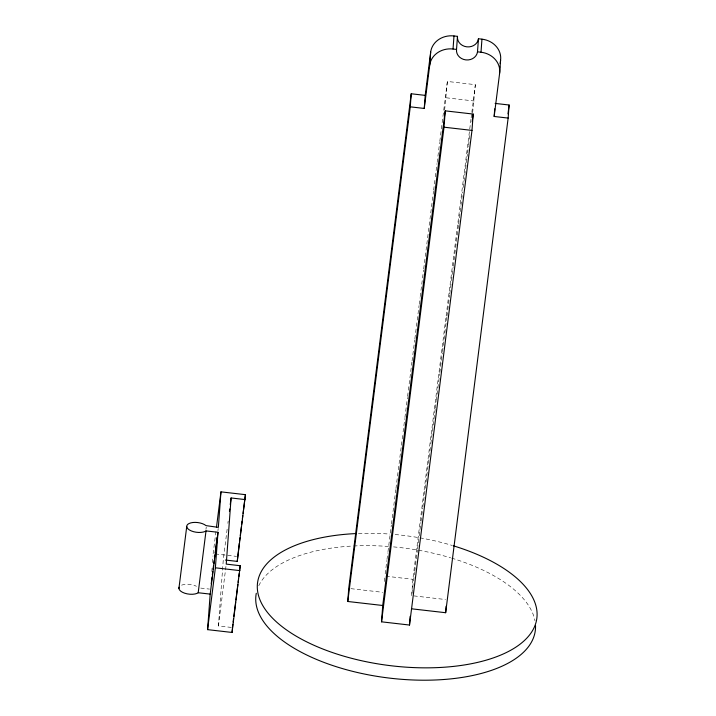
<?xml version="1.0" encoding="UTF-8"?>
<svg xmlns="http://www.w3.org/2000/svg" width="716" height="716" viewBox="0 0 716 716"><rect width="100%" height="100%" fill="white"/><g stroke="black" fill="none" stroke-linecap="round" stroke-linejoin="round"><path stroke-width="0.54" stroke-dasharray="3.58 2.69" d="M211.846 571.449L212.088 568.119M212.5 562.57L212.983 555.911M231.34 627.422L218.425 625.945L223.276 559.787L227.321 527.773M384.492 581.535L384.886 576.094M444.636 109.987L447.375 81.454L475.343 84.667L472.605 113.2M411.655 595.64L412.855 579.307L471.003 119.044M205.957 529.321L206.235 527.11M213.144 553.683L215.937 531.603M217.933 530.699L218.219 528.489M227.876 523.351L228.153 521.15M218.425 625.945L226.238 564.11M385.172 573.874L386.855 560.565M386.989 559.456L387.83 552.806M387.974 551.696L391.33 525.079M391.473 523.969L395.814 489.583M395.957 488.482L401.282 446.337M401.425 445.227L402.965 433.028M403.099 431.918L404.782 418.609M404.925 417.5L407.449 397.532M407.583 396.422L411.933 362.045M412.067 360.936L414.734 339.867M414.868 338.757L419.075 305.481M419.218 304.372L420.059 297.722M420.194 296.612L423.559 269.995M423.702 268.885L433.502 191.253M433.645 190.143L435.185 177.944M435.328 176.834L437.011 163.525M437.145 162.416L439.669 142.448M439.812 141.338L447.375 81.454M471.137 117.934L471.701 113.495M471.844 112.385L475.343 84.667M411.942 593.421L414.6 572.344M414.743 571.243L417.401 550.165M417.544 549.056L419.084 536.857M419.227 535.747L420.901 522.438M421.044 521.329L422.726 508.02M422.87 506.91L430.71 444.806M430.853 443.696L435.194 409.319M435.337 408.21L436.178 401.551M436.312 400.441L439.678 373.824M439.821 372.714L442.345 352.755M442.479 351.645L446.829 317.26M446.963 316.159L449.63 295.082M449.764 293.972L451.304 281.773M451.447 280.663L453.13 267.354M453.273 266.245L458.455 225.209M458.598 224.099L462.652 191.942M463.216 187.502L467.423 154.235M467.557 153.126L468.398 146.467M468.541 145.357L469.947 134.268M446.184 97.788L474.144 101.001M215.274 553.933L236.549 556.377M385.969 576.219L412.855 579.307M350.921 588.668L382.604 592.302M413.839 595.891L445.522 599.525M200.74 588.087L209.457 589.089M258.789 585.733A140.775 65.442 7.2 0 1 352.567 546.031M353.632 545.977A140.775 65.442 7.2 0 1 388.323 546.451M393.549 546.89A140.775 65.442 7.2 0 1 417.535 550.058M418.565 550.237A140.775 65.442 7.2 0 1 450.632 557.818M451.662 558.131A140.775 65.442 7.2 0 1 534.977 620.79M358.439 533.474A140.775 65.442 7.2 0 1 389.889 534.091M395.116 534.521A140.775 65.442 7.2 0 1 452.199 545.449M181.604 585.178A10.561 4.905 7.2 0 1 196.426 586.288"/><path stroke-width="1.07" d="M245.069 499.562L231.089 497.96L226.238 564.11L240.218 565.721L232.056 632.452L207.586 629.641L210.182 594.11L217.995 532.283L206.011 530.905L204.982 531.505A10.561 4.905 7.2 0 1 189.516 530.028A10.561 4.905 7.2 0 1 190.76 522.895A10.561 4.905 7.2 0 1 206.011 525.616L218.353 527.379L220.958 491.856L245.427 494.667L237.256 561.398L225.424 560.037M207.586 629.641L215.391 567.806L217.995 532.283M232.056 632.452L232.825 624.236M237.256 561.398L239.287 543.247M382.738 605.494L445.227 110.855L473.187 114.068L471.987 130.401L409.507 625.041L381.538 621.828L382.738 605.494L347.779 601.485L348.737 588.418L411.226 93.769L425.206 95.38L424.248 108.447L410.268 106.836L411.226 93.769M424.248 108.447L429.716 65.165L430.674 52.098A21.113 18.688 4.2 0 1 453.989 35.952L457.488 36.355A10.561 9.344 4.2 0 0 466.805 46.835A10.561 9.344 4.2 0 0 478.458 38.762L481.957 39.165A21.113 18.688 4.2 0 1 500.591 60.126L499.634 73.193L494.165 116.475L508.145 118.077L445.656 612.717L411.79 608.833M381.538 621.828L444.027 127.188L445.227 110.855M409.507 625.041L410.143 616.324M429.716 65.165A21.113 18.688 4.2 0 1 453.031 49.019L453.989 35.952M499.634 73.193A21.113 18.688 4.2 0 0 481 52.232L477.5 51.829A10.561 9.344 4.2 0 1 465.848 59.902A10.561 9.344 4.2 0 1 456.531 49.422L457.488 36.355M477.5 51.829L478.458 38.762M481 52.232L481.957 39.165M445.656 612.717L446.14 606.183M494.165 116.475L494.72 108.85M508.145 118.077L509.103 105.01L495.123 103.408M178.911 588.471L186.724 526.636M179.134 587.21A10.561 4.905 7.2 0 0 184.612 593.179A10.561 4.905 7.2 0 0 197.177 593.331L198.198 592.741L206.011 530.905M216.492 527.191L220.958 491.856M211.238 583.692L212.079 577.069M212.357 574.858L212.777 571.547M213.055 569.336L213.475 566.025M213.753 563.814L214.174 560.503M214.451 558.301L214.872 554.99M215.149 552.779L217.1 537.322M229.415 511.206L229.693 509.004M230.248 504.583L231.089 497.96M239.574 541.036L239.985 537.725M240.263 535.514L241.381 526.681M241.659 524.479L242.08 521.167M242.357 518.957L242.778 515.645M243.055 513.435L245.427 494.667M233.112 622.025L233.523 618.713M233.81 616.503L235.618 602.156M235.895 599.945L237.855 584.489M238.133 582.278L238.544 578.967M238.831 576.756L239.242 573.444M239.529 571.234L240.218 565.721M347.779 601.485L410.268 106.836M425.206 95.38L430.674 52.098M472.211 121.827L473.187 114.068M499.464 69.004L499.75 66.785M500.171 63.456L500.591 60.126M507.984 113.88L509.103 105.01M453.031 49.019L456.531 49.422M444.027 127.188L471.987 130.401M215.391 567.806L239.86 570.616M198.198 592.741L210.182 594.11M535.523 625.757A140.775 65.442 7.2 0 1 390.39 678.213A140.775 65.442 7.2 0 1 256.292 593.269M453.228 545.762A140.775 65.442 7.2 0 1 504.261 653.52A140.775 65.442 7.2 0 1 280.484 625.363A140.775 65.442 7.2 0 1 356.273 533.563"/></g></svg>
